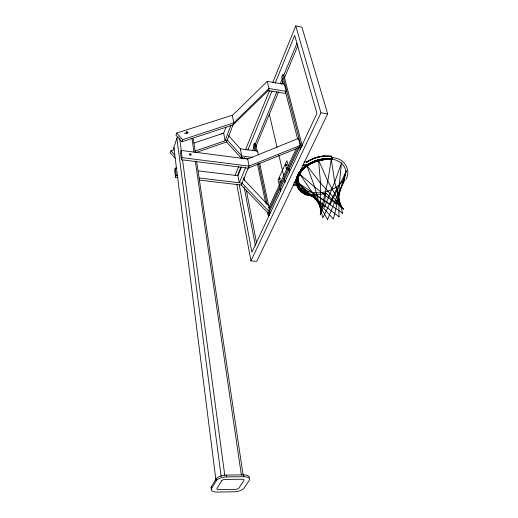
<?xml version="1.0" encoding="UTF-8"?>
<svg xmlns="http://www.w3.org/2000/svg" width="518" height="518" viewBox="0 0 518 518"><rect width="100%" height="100%" fill="white"/><g stroke="black" fill="none" stroke-linecap="round" stroke-linejoin="round"><path stroke-width="0.78" d="M320.571 214.743L320.208 214.782L320.571 214.575M338.882 216.731L339.206 185.36L341.472 163.138L334.693 182.038L324.65 206.844L313.338 197.08L298.329 182.983L330.173 204.37L346.309 171.037M307.601 195.014A26.612 17.968 -15.9 0 1 298.355 174.864A26.612 17.968 -15.9 0 1 325.686 159.136L332.278 159.155L331.494 156.209L324.838 156.041A26.599 18.039 -15.9 0 0 306.494 162.186M342.702 212.924L342.294 213.053L342.754 212.93M313.144 196.218L313.785 194.885L313.39 193.356M335.994 204.079L336.234 203.703M332.265 159.311L325.673 159.304A26.483 17.877 -15.9 0 0 298.478 174.909A26.483 17.877 -15.9 0 0 307.679 194.962A26.515 17.903 -15.9 0 1 298.452 174.903A26.515 17.903 -15.9 0 1 325.68 159.233M331.274 159.162L327.836 181.19L321.095 210.645L318.823 203.237M324.87 201.023L324.521 201.204M338.552 197.248L333.45 219.133L313.338 197.08L303.587 190.184L301.346 188.021M338.914 195.687L340.19 190.216L346.451 170.733M299.346 174.152L299.475 173.789M330.115 204.351L330.264 204.234A1.308 0.965 -56 0 1 330.199 204.461L330.193 204.468A1.412 1.075 25.3 0 0 330.354 204.299L330.076 204.325M322.695 207.394L320.448 214.73L320.525 183.068L318.596 160.923M322.915 206.688L324.644 201.042L325.88 192.826L331.773 199.223L343.473 208.799L343.02 209.097L343.46 208.871L343.013 209.078L327.836 181.19L318.525 160.081M174.022 149.747L170.959 150.77L170.312 152.81L175.129 158.152M196.031 152.499L226.541 141.977L233.799 122.876L232.317 115.229L176.619 133.055L175.939 135.179L181.973 141.77L233.022 124.922L268.104 90.663L268.965 88.526L267.243 81.365L284.356 84.201L286.195 91.323L285.301 93.434L268.104 90.663M215.948 480.231L173.86 147.533L176.865 138.202A2.163 1.586 -5.6 0 1 178.354 136.979M181.973 141.77L182.666 139.653L233.799 122.876L268.965 88.526L286.195 91.323M176.878 168.279L175.291 168.085L174.624 170.111L175.518 177.305L177.92 177.583M300.401 149.657L299.624 146.652L300.187 145.448L298.381 138.442L247.649 159.045L181.138 150.427L180.439 152.545L181.397 159.751L248.219 168.143L300.226 147.144M332.232 159.479L331.96 159.622A25.596 17.288 -15.9 0 0 299.216 174.482A25.596 17.288 -15.9 0 0 313.675 195.247M175.518 177.305L176.198 175.278L175.291 168.085M181.397 159.751L182.103 157.64L181.138 150.427M345.894 179.5C350.796 171.639 345.953 161.124 337.347 158.579L331.455 157.09M230.782 125.667L225.077 140.767L223.711 133.23L225.965 127.182M248.07 158.722L240.974 157.802L241.718 155.963L240.326 148.828L228.6 135.612M235.127 175.349L238.766 166.382M241.796 158.909L242.405 157.42M245.435 149.948L269.677 90.164M272.708 82.692L295.733 25.9L301.903 27.085L327.667 113.869L256.747 261.37L250.945 260.878L236.739 184.065M327.544 219.69L337.451 195.273L344.671 179.649L340.19 190.216L336.15 203.911L314.782 187.147L299.391 173.938M237.503 175.427L240.864 167.191M244.231 158.955L244.839 157.459M247.895 149.974L272.054 90.831M275.11 83.346L294.671 35.438L316.945 113.442L251.89 252.24L239.284 184.932M245.493 167.806L239.303 182.763L237.976 175.712L241.653 166.725M257.096 151.224L255.458 143.525L254.273 143.363L253.529 145.182L254.681 150.68M302.324 146.121L283.806 75.065L282.55 74.851L281.675 76.962L283.456 83.877M252.531 150.602L254.073 146.866M255.005 144.632L276.942 91.634M280.342 83.424L282.504 78.205M283.741 75.214L297.034 43.123M255.704 146.957L278.658 91.783M281.76 84.33L282.996 81.352M284.24 78.367L297.882 45.565M268.415 213.539L241.168 185.036L249.067 166.116L247.649 159.045M257.245 151.949L257.588 151.139L240.326 148.828M249.365 477.635A8.599 3.581 -9.8 0 0 244.425 474.896L225.544 475.084A8.676 3.626 -9.3 0 0 216.356 478.509L211.124 487.218A8.56 3.522 -9.2 0 0 211.668 488.973M211.532 488.616L211.344 489.018A8.566 3.509 -9.2 0 0 216.427 492.087L234.874 491.763A8.495 3.464 -9.7 0 0 243.823 488.493L249.521 479.921A8.612 3.568 -9.8 0 0 244.69 476.702L225.79 476.91A8.689 3.62 -9.3 0 0 216.589 480.328L211.532 488.616L211.305 486.81M268.602 208.158L296.458 148.09M268.648 210.722L298.29 147.015M190.987 154.785L191.181 154.364L190.197 153.606L189.394 154.131L189.724 154.623L190.987 154.785L190.851 155.18L189.588 155.018L189.258 154.526L190.061 154.001M268.046 214.335L268.881 212.542L270.143 212.678L241.984 183.081L199.359 178.024M269.748 210.839L299.475 147.144M250.945 260.878L320.946 112.827L295.733 25.9M341.103 205.555L340.766 205.704L338.675 198.899M295.655 179.642A26.813 18.175 -15.9 0 0 296.043 181.999L296.568 183.119L295.577 183.003L295.985 181.812C297.06 190.391 305.406 195.448 313.429 196.218M295.577 183.003L296.043 182.038L295.83 179.409M341.09 205.51L340.922 205.672M339.102 216.751L339.031 216.692M286.007 164.763L286.253 164.504L286.46 165.378L285.871 166M279.791 178.27L280.024 178.024L280.225 178.891L279.655 179.481M313.785 194.885A25.265 17.075 -15.9 0 1 299.475 174.372A25.265 17.075 -15.9 0 1 331.773 159.719L331.902 159.628M232.362 115.469L267.243 81.365M306.675 162.212C313.914 157.362 322.856 155.413 331.494 156.209M298.154 174.177A26.891 18.162 -15.9 0 1 305.84 165.631C313.507 160.347 322.954 157.789 332.232 158.773L332.245 158.819M313.63 195.441L307.99 194.166A25.758 17.398 -15.9 0 1 306.572 166.187L312.302 162.827M299.585 173.815L312.166 192.288L327.596 219.6M300.187 145.448L249.067 166.116L182.103 157.64M195.228 151.003L227.292 140.009L241.718 155.963L252.778 157.407M193.926 143.078L223.685 133.107M221.484 133.845L223.711 133.23M326.081 193.447L319.593 194.522L315.643 194.444M186.92 131.96L186.137 132.453L186.454 132.919L187.691 133.087L188.015 132.297L186.461 131.656L186.584 132.524L187.82 132.692L187.568 132.226M341.615 163.293L341.258 163.028L341.64 163.092M332.265 158.922L325.628 158.618A26.878 18.156 -15.9 0 0 298.187 174.262M332.271 158.974L325.647 158.722A26.865 18.143 -15.9 0 0 298.213 174.307M332.271 159.214L325.68 159.02A26.703 18.033 -15.9 0 0 298.258 174.806A26.703 18.033 -15.9 0 0 307.537 195.027M332.077 159.673L325.498 159.427A25.758 17.398 -15.9 0 0 307.148 165.773M268.907 212.665L270.163 212.794L269.651 210.373M199.534 180.134L241.168 185.036M176.198 175.278L177.791 175.466M293.512 184.194L296.665 184.576A26.891 18.162 -15.9 0 1 297.235 176.211M293.201 185.172L297.384 185.677L296.918 183.78M294.47 181.85L296.043 182.038M198.303 170.882L237.976 175.712M293.952 182.582L295.525 182.77M303.464 164.251L307.744 164.808L307.245 165.792M302.79 165.236L305.84 165.631M304.008 161.635L307.077 162.263M254.837 146.024L256.028 146.186M184.35 133.171L187.153 133.553M320.946 112.827L327.667 113.869M321.179 210.794L320.901 210.502L321.244 210.794M313.617 195.539L307.964 194.263A25.822 17.444 -15.9 0 1 299.003 174.702A25.822 17.444 -15.9 0 1 325.518 159.434A25.945 17.521 -15.9 0 0 298.918 174.799A25.984 17.547 -15.9 0 0 307.919 194.515M307.945 194.36L313.604 195.636M313.591 195.798L307.925 194.451A25.945 17.521 -15.9 0 1 298.918 174.799A25.984 17.547 -15.9 0 1 325.582 159.479M297.293 176.34A26.865 18.143 -15.9 0 0 307.394 194.949L313.338 196.309M303.587 190.184L317.916 200.272L339.005 216.796M243.389 178.95L268.674 205.763M176.619 133.055L182.666 139.653M226.541 141.977L240.974 157.802M340.928 205.588L320.525 183.068L306.811 165.52M170.959 150.77L174.715 154.934M307.083 166.265L314.782 187.147L319.865 206.604M337.904 196.626L337.315 191.427M318.369 201.755L317.916 200.272L313.655 193.738L342.463 213.008L334.693 182.038L331.287 159.214M320.059 207.362L322.844 218L337.179 187.717L337.257 189.944M282.55 74.851L301.34 147.345M285.683 92.534L297.623 138.876M288.215 166.174L286.894 160.69L278.095 179.85L279.513 186.091M288.733 168.305L289.737 172.488M269.315 114.245L277.046 147.28M278.865 155.07L283.773 176.049M284.317 178.38L285.224 182.265M280.05 188.435L280.769 191.602M257.588 151.139L258.424 155.083M259.745 163.714L269.159 208.068M254.273 143.363L255.834 150.732M258.482 163.28L267.256 204.837M268.881 212.542L269.522 215.579M257.485 164.044L265.734 203.334M267.547 211.979L268.505 216.556M243.913 177.609L244.528 180.769M246.361 190.236L256.585 243.117M244.146 187.05L255.361 245.558M243.551 474.876L243.816 476.683M195.325 152.441L193.551 140.449A2.15 1.573 -6.6 0 0 192.003 138.604L193.997 152.188M196.626 161.24L243.046 474.682M195.286 160.981L241.375 475.025M226.463 475.051L226.709 476.871M179.688 138.513L181.404 151.34M182.582 160.159L224.741 475.207M176.865 138.202L221.154 476.541M216.045 478.93L216.271 480.749M174.281 148.86A2.143 1.554 -5.4 0 1 173.86 147.533M313.701 195.15A25.518 17.243 -15.9 0 1 299.274 174.449A25.518 17.243 -15.9 0 1 331.863 159.648A25.434 17.185 -15.9 0 0 299.339 174.417A25.434 17.185 -15.9 0 0 313.727 195.059M307.375 194.923A26.878 18.156 -15.9 0 1 297.274 176.295M313.753 194.969A25.356 17.133 -15.9 0 1 299.404 174.391A25.356 17.133 -15.9 0 1 331.805 159.693M307.42 194.982A26.845 18.13 -15.9 0 1 298.09 174.65A26.845 18.13 -15.9 0 1 325.66 158.78L332.278 159.155L325.68 158.955A26.748 18.059 -15.9 0 0 298.206 174.767A26.781 18.085 -15.9 0 0 307.472 195.014M325.673 158.897A26.781 18.085 -15.9 0 0 298.161 174.734A26.748 18.059 -15.9 0 0 307.504 195.021M298.608 184.311A25.285 17.146 -15.9 0 0 299.43 185.586A25.233 17.107 -15.9 0 1 298.666 184.337M296.095 181.896A26.735 18.13 -15.9 0 1 295.713 179.545M306.429 162.153A26.735 18.13 -15.9 0 1 324.864 155.976A26.813 18.175 -15.9 0 0 306.403 162.199M336.409 160.34A24.158 16.356 -15.9 0 1 336.169 187.127A24.158 16.356 -15.9 0 1 299.89 184.79M299.268 183.489A24.158 16.356 -15.9 0 1 299.909 173.329M300.226 172.701A24.158 16.356 -15.9 0 1 301.839 170.195M332.575 159.24A24.158 16.356 -15.9 0 1 335.683 160.075M320.046 182.809L320.422 182.563L320.046 182.809M339.141 185.198L339.361 185.185A1.386 0.997 26.2 0 0 339.504 185.03L339.16 185.153M336.7 190.333L336.81 190.384A0.881 0.68 25.2 0 0 336.953 190.281L337.127 189.976L336.7 190.333M327.577 207.757L327.907 207.712L327.577 207.757M331.649 199.197L331.662 199.165M337.328 195.383L337.684 195.221L337.328 195.383M279.306 178.211L279.351 179.681L279.746 178.833L279.545 177.965L279.306 178.211M279.985 181.164L280.031 182.64L280.426 181.799L280.225 180.924L279.985 181.164M280.465 181.222L280.516 182.699L280.905 181.857L280.704 180.983L280.465 181.222M285.522 164.698L285.573 166.187L285.975 165.313L285.768 164.446L285.522 164.698M286.227 167.664L286.279 169.159L286.681 168.285L286.473 167.405L286.227 167.664M286.719 167.728L286.765 169.218L287.173 168.344L286.959 167.469L286.719 167.728M324.436 206.721L324.864 206.967L324.436 206.721M221.704 480.762L216.99 488.448A2.901 1.191 -9.2 0 0 218.972 489.659L235.386 489.387A2.875 1.172 -9.7 0 0 238.915 488.098L243.9 480.484A2.914 1.211 -9.8 0 0 241.99 479.228L225.311 479.428A2.94 1.224 -9.3 0 0 221.704 480.762M334.414 181.585L334.874 181.546L334.414 181.585"/></g></svg>
